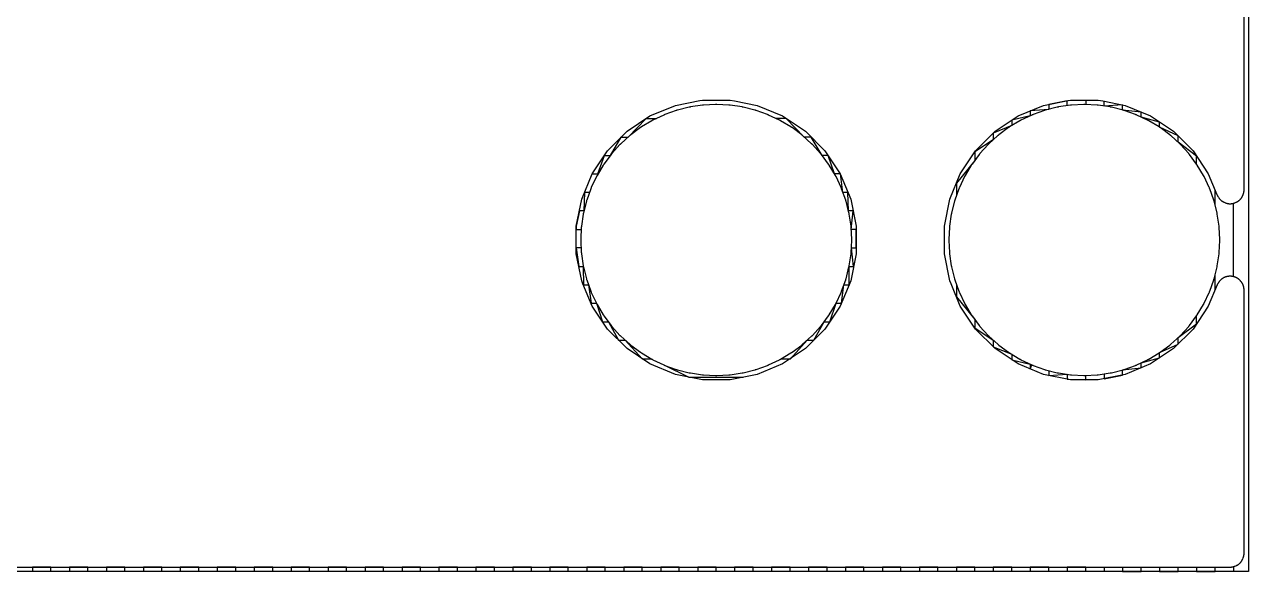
# Model space of a CAD drawing. Header units: metres. Extents: x 141.4 to 191.4, y -114.8 to -61.9.
# Drawn here: x 182.92 to 191.36, y -114.81 to -111.04 of the extents above; entities that cross this region are included whole.
import ezdxf

# ---------------------------------------------------------------- set-up
doc = ezdxf.new("R2010")
doc.units = ezdxf.units.M

msp = doc.modelspace()

# ---------------------------------------------------------------- linework, layer by layer
for points in [[(191.3649, -61.907), (191.3649, -114.8099), (141.409, -114.8099), (141.409, -61.907)], [(177.5207, -114.7794), (191.238, -114.7794), (191.2401, -114.7794), (191.2422, -114.7793), (191.2443, -114.7792), (191.2463, -114.779), (191.2484, -114.7788), (191.2505, -114.7785), (191.2525, -114.7781), (191.2546, -114.7778), (191.2566, -114.7773), (191.2587, -114.7769), (191.2607, -114.7763), (191.2627, -114.7757), (191.2647, -114.7751), (191.2666, -114.7744), (191.2686, -114.7737), (191.2705, -114.7729), (191.2787, -114.7696), (191.2806, -114.7687), (191.2825, -114.7679), (191.2843, -114.767), (191.2862, -114.766), (191.288, -114.765), (191.2898, -114.7639), (191.2916, -114.7628), (191.2934, -114.7617), (191.2951, -114.7605), (191.2968, -114.7593), (191.2984, -114.758), (191.3001, -114.7567), (191.3017, -114.7554), (191.3032, -114.754), (191.3047, -114.7526), (191.3062, -114.7511), (191.3077, -114.7496), (191.3091, -114.7481), (191.3105, -114.7466), (191.3118, -114.745), (191.3131, -114.7433), (191.3144, -114.7417), (191.3156, -114.74), (191.3168, -114.7383), (191.3179, -114.7365), (191.319, -114.7347), (191.3201, -114.7329), (191.3211, -114.7311), (191.3221, -114.7292), (191.323, -114.7274), (191.3238, -114.7255), (191.3247, -114.7236), (191.328, -114.7154), (191.3288, -114.7135), (191.3295, -114.7115), (191.3302, -114.7096), (191.3308, -114.7076), (191.3314, -114.7056), (191.332, -114.7036), (191.3324, -114.7015), (191.3329, -114.6995), (191.3332, -114.6974), (191.3336, -114.6954), (191.3339, -114.6933), (191.3341, -114.6912), (191.3343, -114.6892), (191.3344, -114.6871), (191.3345, -114.685), (191.3345, -114.6829), (191.3345, -112.8684), (191.3345, -112.8664), (191.3344, -112.8643), (191.3343, -112.8622), (191.3341, -112.8601), (191.3339, -112.858), (191.3336, -112.856), (191.3332, -112.8539), (191.3329, -112.8519), (191.332, -112.8475), (191.3316, -112.8454), (191.3311, -112.8434), (191.3305, -112.8414), (191.33, -112.8394), (191.3293, -112.8374), (191.3287, -112.8354), (191.3279, -112.8335), (191.3272, -112.8315), (191.3263, -112.8296), (191.3255, -112.8277), (191.3246, -112.8258), (191.3236, -112.824), (191.3226, -112.8221), (191.3215, -112.8203), (191.3204, -112.8186), (191.3193, -112.8168), (191.3181, -112.8151), (191.3169, -112.8134), (191.3156, -112.8117), (191.3143, -112.8101), (191.313, -112.8085), (191.3116, -112.807), (191.3102, -112.8054), (191.3087, -112.8039), (191.3025, -112.7977), (191.301, -112.7963), (191.2995, -112.7948), (191.2979, -112.7935), (191.2963, -112.7921), (191.2947, -112.7908), (191.293, -112.7895), (191.2913, -112.7883), (191.2896, -112.7871), (191.2879, -112.786), (191.2861, -112.7849), (191.2843, -112.7839), (191.2825, -112.7829), (191.2806, -112.7819), (191.2787, -112.781), (191.2768, -112.7801), (191.2749, -112.7793), (191.273, -112.7785), (191.271, -112.7778), (191.2691, -112.7771), (191.2671, -112.7765), (191.2651, -112.7759), (191.2631, -112.7754), (191.261, -112.7749), (191.259, -112.7744), (191.2569, -112.7741), (191.2549, -112.7737), (191.2528, -112.7735), (191.2507, -112.7732), (191.2487, -112.773), (191.2466, -112.7729), (191.2445, -112.7728), (191.2424, -112.7728), (191.2336, -112.7728), (191.2315, -112.7728), (191.2294, -112.7729), (191.2273, -112.773), (191.2253, -112.7732), (191.2232, -112.7735), (191.2211, -112.7737), (191.2191, -112.7741), (191.217, -112.7744), (191.215, -112.7749), (191.2129, -112.7754), (191.2109, -112.7759), (191.2089, -112.7765), (191.2069, -112.7771), (191.205, -112.7778), (191.203, -112.7785), (191.2011, -112.7793), (191.1992, -112.7801), (191.1973, -112.781), (191.1954, -112.7819), (191.1935, -112.7829), (191.1917, -112.7839), (191.1899, -112.7849), (191.1881, -112.786), (191.1864, -112.7871), (191.1847, -112.7883), (191.183, -112.7895), (191.1813, -112.7908), (191.1797, -112.7921), (191.1781, -112.7934), (191.1765, -112.7948), (191.175, -112.7963), (191.1735, -112.7977), (191.1673, -112.8039), (191.1658, -112.8054), (191.1644, -112.807), (191.163, -112.8085), (191.1617, -112.8101), (191.1604, -112.8117), (191.1591, -112.8134), (191.1579, -112.8151), (191.1567, -112.8168), (191.1556, -112.8186), (191.1545, -112.8203), (191.1534, -112.8221), (191.1524, -112.824), (191.1515, -112.8258), (191.1505, -112.8277), (191.1497, -112.8296), (191.1488, -112.8315), (191.0876, -112.9793), (190.982, -113.1375), (190.8475, -113.272), (190.6893, -113.3776), (190.5136, -113.4504), (190.3271, -113.4875), (190.1369, -113.4875), (189.9504, -113.4504), (189.7747, -113.3776), (189.6165, -113.272), (189.482, -113.1375), (189.3764, -112.9793), (189.3126, -112.8253), (189.3036, -112.8036), (189.2665, -112.6171), (189.2665, -112.4269), (189.3036, -112.2404), (189.3764, -112.0647), (189.482, -111.9065), (189.6165, -111.772), (189.7747, -111.6664), (189.9504, -111.5936), (190.12, -111.5599), (190.1369, -111.5565), (190.3271, -111.5565), (190.359, -111.5629), (190.5136, -111.5936), (190.6893, -111.6664), (190.8475, -111.772), (190.982, -111.9065), (191.0876, -112.0647), (191.147, -112.2081), (191.1488, -112.2125), (191.1497, -112.2144), (191.1505, -112.2163), (191.1515, -112.2182), (191.1524, -112.22), (191.1534, -112.2219), (191.1545, -112.2237), (191.1556, -112.2254), (191.1567, -112.2272), (191.1592, -112.2309), (191.1604, -112.2326), (191.1616, -112.2343), (191.1629, -112.236), (191.1642, -112.2376), (191.1655, -112.2392), (191.1669, -112.2408), (191.1683, -112.2423), (191.1698, -112.2438), (191.1713, -112.2453), (191.1728, -112.2467), (191.1743, -112.2481), (191.1759, -112.2494), (191.1776, -112.2507), (191.1792, -112.252), (191.1809, -112.2532), (191.1826, -112.2544), (191.1844, -112.2555), (191.1862, -112.2566), (191.188, -112.2576), (191.1898, -112.2587), (191.1917, -112.2596), (191.1935, -112.2605), (191.1954, -112.2614), (191.1973, -112.2622), (191.2055, -112.2656), (191.2074, -112.2664), (191.2094, -112.2671), (191.2113, -112.2678), (191.2133, -112.2684), (191.2153, -112.269), (191.2173, -112.2695), (191.2194, -112.27), (191.2214, -112.2704), (191.2235, -112.2708), (191.2255, -112.2711), (191.2276, -112.2714), (191.2297, -112.2716), (191.2317, -112.2718), (191.2338, -112.272), (191.2359, -112.272), (191.238, -112.2721), (191.2401, -112.272), (191.2422, -112.272), (191.2443, -112.2718), (191.2463, -112.2716), (191.2484, -112.2714), (191.2505, -112.2711), (191.2525, -112.2708), (191.2546, -112.2704), (191.2566, -112.27), (191.2587, -112.2695), (191.2607, -112.269), (191.2627, -112.2684), (191.2647, -112.2678), (191.2666, -112.2671), (191.2686, -112.2664), (191.2705, -112.2656), (191.2787, -112.2622), (191.2806, -112.2614), (191.2825, -112.2605), (191.2843, -112.2596), (191.2862, -112.2587), (191.288, -112.2576), (191.2898, -112.2566), (191.2916, -112.2555), (191.2934, -112.2544), (191.2951, -112.2532), (191.2968, -112.252), (191.2984, -112.2507), (191.3001, -112.2494), (191.3017, -112.2481), (191.3032, -112.2467), (191.3047, -112.2453), (191.3062, -112.2438), (191.3077, -112.2423), (191.3091, -112.2408), (191.3105, -112.2392), (191.3118, -112.2376), (191.3131, -112.236), (191.3144, -112.2343), (191.3156, -112.2326), (191.3168, -112.2309), (191.3179, -112.2292), (191.319, -112.2274), (191.3201, -112.2256), (191.3211, -112.2238), (191.3221, -112.2219), (191.323, -112.22), (191.3238, -112.2181), (191.3247, -112.2162), (191.328, -112.2081), (191.3288, -112.2061), (191.3295, -112.2042), (191.3302, -112.2022), (191.3308, -112.2002), (191.3314, -112.1982), (191.332, -112.1962), (191.3324, -112.1942), (191.3329, -112.1921), (191.3332, -112.1901), (191.3336, -112.188), (191.3339, -112.186), (191.3341, -112.1839), (191.3343, -112.1818), (191.3344, -112.1797), (191.3345, -112.1776), (191.3345, -112.1756), (191.3345, -110.3284)], [(186.8174, -112.194), (186.7828, -112.194), (186.7794, -112.3215), (186.7475, -112.3215), (186.7265, -112.4269), (186.7636, -112.2404), (186.8364, -112.0647), (186.942, -111.9065), (187.0765, -111.772), (187.2347, -111.6664), (187.4104, -111.5936), (187.58, -111.5599), (187.5969, -111.5565), (187.7871, -111.5565), (187.819, -111.5629), (187.9736, -111.5936), (188.1493, -111.6664), (188.3075, -111.772), (188.442, -111.9065), (188.5476, -112.0647), (188.6204, -112.2404), (188.6575, -112.4269), (188.6575, -112.6171), (188.6204, -112.8036), (188.5476, -112.9793), (188.442, -113.1375), (188.3075, -113.272), (188.1493, -113.3776), (187.9736, -113.4504), (187.7871, -113.4875), (187.5969, -113.4875), (187.4104, -113.4504), (187.2347, -113.3776), (187.0765, -113.272), (186.942, -113.1375), (186.8364, -112.9793), (186.7726, -112.8253), (186.7636, -112.8036), (186.7265, -112.6171), (186.7265, -112.4269), (186.7265, -112.449), (186.7605, -112.449)], [(190.114, -111.5953), (190.114, -111.561), (189.9865, -111.5864), (189.9865, -111.6207), (189.859, -111.6314), (189.859, -111.6652), (189.7315, -111.6952), (189.7315, -111.7331), (189.604, -111.7845), (189.604, -111.8306), (189.4765, -111.9148), (189.4765, -111.9727), (189.349, -112.1307), (189.349, -112.2173)], [(190.2415, -111.5565), (190.2415, -111.5874)], [(191.0065, -111.9985), (191.0065, -111.9433), (190.879, -111.8479), (190.879, -111.8036), (190.7515, -111.7446), (190.7515, -111.708), (190.624, -111.6743), (190.624, -111.6393), (190.4965, -111.6254), (190.4965, -111.5902), (190.369, -111.5981), (190.369, -111.5648)], [(187.3304, -113.3841), (187.3323, -113.385), (187.3342, -113.3858), (187.3361, -113.3866), (187.3381, -113.3873), (187.4166, -113.4154), (187.4186, -113.4161), (187.4206, -113.4167), (187.4226, -113.4173), (187.4246, -113.4179), (187.5055, -113.4381), (187.5075, -113.4386), (187.5096, -113.439), (187.5116, -113.4394), (187.5137, -113.4397), (187.5962, -113.452), (187.5983, -113.4523), (187.6004, -113.4525), (187.6024, -113.4527), (187.6045, -113.4528), (187.6878, -113.4569), (187.6899, -113.457), (187.692, -113.457), (187.6941, -113.457), (187.6962, -113.4569), (187.7795, -113.4528), (187.7816, -113.4527), (187.7836, -113.4525), (187.7857, -113.4523), (187.7878, -113.452), (187.8703, -113.4397), (187.8724, -113.4394), (187.8744, -113.439), (187.8765, -113.4386), (187.8785, -113.4381), (187.9594, -113.4179), (187.9614, -113.4173), (187.9634, -113.4167), (187.9654, -113.4161), (187.9674, -113.4154), (188.0459, -113.3873), (188.0479, -113.3866), (188.0498, -113.3858), (188.0517, -113.385), (188.0536, -113.3841), (188.129, -113.3485), (188.1309, -113.3476), (188.1328, -113.3466), (188.1346, -113.3456), (188.1364, -113.3445), (188.2079, -113.3017), (188.2097, -113.3006), (188.2115, -113.2994), (188.2132, -113.2982), (188.2149, -113.297), (188.2819, -113.2473), (188.2835, -113.2461), (188.2852, -113.2448), (188.2868, -113.2434), (188.2883, -113.242), (188.3501, -113.186), (188.3517, -113.1846), (188.3531, -113.1831), (188.3546, -113.1817), (188.356, -113.1801), (188.412, -113.1183), (188.4134, -113.1168), (188.4148, -113.1152), (188.4161, -113.1135), (188.4173, -113.1119), (188.467, -113.0449), (188.4682, -113.0432), (188.4694, -113.0415), (188.4706, -113.0397), (188.4717, -113.0379), (188.5145, -112.9664), (188.5156, -112.9646), (188.5166, -112.9628), (188.5176, -112.9609), (188.5185, -112.959), (188.5541, -112.8836), (188.555, -112.8817), (188.5558, -112.8798), (188.5566, -112.8779), (188.5573, -112.8759), (188.5854, -112.7974), (188.5861, -112.7954), (188.5867, -112.7934), (188.5873, -112.7914), (188.5879, -112.7894), (188.6081, -112.7085), (188.6086, -112.7065), (188.609, -112.7044), (188.6094, -112.7024), (188.6097, -112.7003), (188.622, -112.6178), (188.6223, -112.6157), (188.6225, -112.6136), (188.6227, -112.6116), (188.6228, -112.6095), (188.6269, -112.5262), (188.627, -112.5241), (188.627, -112.522), (188.627, -112.5199), (188.6269, -112.5178), (188.6228, -112.4345), (188.6227, -112.4324), (188.6225, -112.4304), (188.6223, -112.4283), (188.622, -112.4262), (188.6097, -112.3437), (188.6094, -112.3416), (188.609, -112.3396), (188.6086, -112.3375), (188.6081, -112.3355), (188.5879, -112.2546), (188.5873, -112.2526), (188.5867, -112.2506), (188.5861, -112.2486), (188.5854, -112.2466), (188.5573, -112.1681), (188.5566, -112.1661), (188.5558, -112.1642), (188.555, -112.1623), (188.5541, -112.1604), (188.5185, -112.085), (188.5176, -112.0831), (188.5166, -112.0812), (188.5156, -112.0794), (188.5145, -112.0776), (188.4717, -112.0061), (188.4706, -112.0043), (188.4694, -112.0025), (188.4682, -112.0008), (188.467, -111.9991), (188.4173, -111.9321), (188.4161, -111.9305), (188.4148, -111.9288), (188.4134, -111.9272), (188.412, -111.9257), (188.356, -111.8639), (188.3546, -111.8623), (188.3531, -111.8609), (188.3517, -111.8594), (188.3501, -111.858), (188.2883, -111.802), (188.2868, -111.8006), (188.2852, -111.7992), (188.2835, -111.7979), (188.2819, -111.7967), (188.2149, -111.747), (188.2132, -111.7458), (188.2115, -111.7446), (188.2097, -111.7434), (188.2079, -111.7423), (188.1364, -111.6995), (188.1346, -111.6984), (188.1328, -111.6974), (188.1309, -111.6964), (188.129, -111.6955), (188.0536, -111.6599), (188.0517, -111.659), (188.0498, -111.6582), (188.0479, -111.6574), (188.0459, -111.6567), (187.9674, -111.6286), (187.9654, -111.6279), (187.9634, -111.6273), (187.9614, -111.6267), (187.9594, -111.6261), (187.8785, -111.6059), (187.8765, -111.6054), (187.8744, -111.605), (187.8724, -111.6046), (187.8703, -111.6043), (187.7878, -111.592), (187.7857, -111.5917), (187.7836, -111.5915), (187.7816, -111.5913), (187.7795, -111.5912), (187.6962, -111.5871), (187.6941, -111.587), (187.692, -111.587), (187.6899, -111.587), (187.6878, -111.5871), (187.6045, -111.5912), (187.6024, -111.5913), (187.6004, -111.5915), (187.5983, -111.5917), (187.5962, -111.592), (187.5137, -111.6043), (187.5116, -111.6046), (187.5096, -111.605), (187.5075, -111.6054), (187.5055, -111.6059), (187.4246, -111.6261), (187.4226, -111.6267), (187.4206, -111.6273), (187.4186, -111.6279), (187.4166, -111.6286), (187.3381, -111.6567), (187.3361, -111.6574), (187.3342, -111.6582), (187.3323, -111.659), (187.3304, -111.6599), (187.255, -111.6955), (187.2531, -111.6964), (187.2512, -111.6974), (187.2494, -111.6984), (187.2476, -111.6995), (187.1761, -111.7423), (187.1743, -111.7434), (187.1725, -111.7446), (187.1708, -111.7458), (187.1691, -111.747), (187.1021, -111.7967), (187.1005, -111.7979), (187.0988, -111.7992), (187.0972, -111.8006), (187.0957, -111.802), (187.0339, -111.858), (187.0323, -111.8594), (187.0309, -111.8609), (187.0294, -111.8623), (187.028, -111.8639), (186.972, -111.9257), (186.9706, -111.9272), (186.9692, -111.9288), (186.9679, -111.9305), (186.9667, -111.9321), (186.917, -111.9991), (186.9158, -112.0008), (186.9146, -112.0025), (186.9134, -112.0043), (186.9123, -112.0061), (186.8695, -112.0776), (186.8684, -112.0794), (186.8674, -112.0812), (186.8664, -112.0831), (186.8655, -112.085), (186.8299, -112.1604), (186.829, -112.1623), (186.8282, -112.1642), (186.8274, -112.1661), (186.8267, -112.1681), (186.7986, -112.2466), (186.7979, -112.2486), (186.7973, -112.2506), (186.7967, -112.2526), (186.7961, -112.2546), (186.7759, -112.3355), (186.7754, -112.3375), (186.775, -112.3396), (186.7746, -112.3416), (186.7743, -112.3437), (186.762, -112.4262), (186.7617, -112.4283), (186.7615, -112.4304), (186.7613, -112.4324), (186.7612, -112.4345), (186.7571, -112.5178), (186.757, -112.5199), (186.757, -112.522), (186.757, -112.5241), (186.7571, -112.5262), (186.7612, -112.6095), (186.7613, -112.6116), (186.7615, -112.6136), (186.7617, -112.6157), (186.762, -112.6178), (186.7743, -112.7003), (186.7746, -112.7024), (186.775, -112.7044), (186.7754, -112.7065), (186.7759, -112.7085), (186.7961, -112.7894), (186.7967, -112.7914), (186.7973, -112.7934), (186.7979, -112.7954), (186.7986, -112.7974), (186.8267, -112.8759), (186.8274, -112.8779), (186.8282, -112.8798), (186.829, -112.8817), (186.8299, -112.8836), (186.8655, -112.959), (186.8664, -112.9609), (186.8674, -112.9628), (186.8684, -112.9646), (186.8695, -112.9664), (186.9123, -113.0379), (186.9134, -113.0397), (186.9146, -113.0415), (186.9158, -113.0432), (186.917, -113.0449), (186.9667, -113.1119), (186.9679, -113.1135), (186.9692, -113.1152), (186.9706, -113.1168), (186.972, -113.1183), (187.028, -113.1801), (187.0294, -113.1817), (187.0309, -113.1831), (187.0323, -113.1846), (187.0339, -113.186), (187.0957, -113.242), (187.0972, -113.2434), (187.0988, -113.2448), (187.1005, -113.2461), (187.1021, -113.2473), (187.1691, -113.297), (187.1708, -113.2982), (187.1725, -113.2994), (187.1743, -113.3006), (187.1761, -113.3017), (187.2476, -113.3445), (187.2494, -113.3456), (187.2512, -113.3466), (187.2531, -113.3476), (187.255, -113.3485), (187.3304, -113.3841), (187.5039, -113.469), (187.8801, -113.469)], [(189.349, -112.8267), (189.349, -112.9133), (189.4765, -113.0713), (189.4765, -113.1292), (189.604, -113.2134), (189.604, -113.2595), (189.7315, -113.3109), (189.7315, -113.3488), (189.859, -113.3788), (189.859, -113.4126), (189.8704, -113.3841), (189.8723, -113.385), (189.8742, -113.3858), (189.8761, -113.3866), (189.8781, -113.3873), (189.9566, -113.4154), (189.9586, -113.4161), (189.9606, -113.4167), (189.9626, -113.4173), (189.9646, -113.4179), (190.0455, -113.4381), (190.0475, -113.4386), (190.0496, -113.439), (190.0516, -113.4394), (190.0537, -113.4397), (190.1362, -113.452), (190.1383, -113.4523), (190.1404, -113.4525), (190.1424, -113.4527), (190.1445, -113.4528), (190.2278, -113.4569), (190.2299, -113.457), (190.232, -113.457), (190.2341, -113.457), (190.2362, -113.4569), (190.3195, -113.4528), (190.3216, -113.4527), (190.3236, -113.4525), (190.3257, -113.4523), (190.3278, -113.452), (190.4103, -113.4397), (190.4124, -113.4394), (190.4144, -113.439), (190.4165, -113.4386), (190.4185, -113.4381), (190.4994, -113.4179), (190.5014, -113.4173), (190.5034, -113.4167), (190.5054, -113.4161), (190.5074, -113.4154), (190.5859, -113.3873), (190.5879, -113.3866), (190.5898, -113.3858), (190.5917, -113.385), (190.5936, -113.3841), (190.669, -113.3485), (190.6709, -113.3476), (190.6728, -113.3466), (190.6746, -113.3456), (190.6764, -113.3445), (190.7479, -113.3017), (190.7497, -113.3006), (190.7515, -113.2994), (190.7532, -113.2982), (190.7549, -113.297), (190.8219, -113.2473), (190.8235, -113.2461), (190.8252, -113.2448), (190.8268, -113.2434), (190.8283, -113.242), (190.8901, -113.186), (190.8917, -113.1846), (190.8931, -113.1831), (190.8946, -113.1817), (190.896, -113.1801), (190.952, -113.1183), (190.9534, -113.1168), (190.9548, -113.1152), (190.9561, -113.1135), (190.9573, -113.1119), (191.007, -113.0449), (191.0082, -113.0432), (191.0094, -113.0415), (191.0106, -113.0397), (191.0117, -113.0379), (191.0545, -112.9664), (191.0556, -112.9646), (191.0566, -112.9628), (191.0576, -112.9609), (191.0585, -112.959), (191.0941, -112.8836), (191.095, -112.8817), (191.0958, -112.8798), (191.0966, -112.8779), (191.0973, -112.8759), (191.1254, -112.7974), (191.1261, -112.7954), (191.1267, -112.7934), (191.1273, -112.7914), (191.1279, -112.7894), (191.1481, -112.7085), (191.1486, -112.7065), (191.149, -112.7044), (191.1494, -112.7024), (191.1497, -112.7003), (191.162, -112.6178), (191.1623, -112.6157), (191.1625, -112.6136), (191.1627, -112.6116), (191.1628, -112.6095), (191.1669, -112.5262), (191.167, -112.5241), (191.167, -112.522), (191.167, -112.5199), (191.1669, -112.5178), (191.1628, -112.4345), (191.1627, -112.4324), (191.1625, -112.4304), (191.1623, -112.4283), (191.162, -112.4262), (191.1497, -112.3437), (191.1494, -112.3416), (191.149, -112.3396), (191.1486, -112.3375), (191.1481, -112.3355), (191.1279, -112.2546), (191.1273, -112.2526), (191.1267, -112.2506), (191.1261, -112.2486), (191.1254, -112.2466), (191.0973, -112.1681), (191.0966, -112.1661), (191.0958, -112.1642), (191.095, -112.1623), (191.0941, -112.1604), (191.0585, -112.085), (191.0576, -112.0831), (191.0566, -112.0812), (191.0556, -112.0794), (191.0545, -112.0776), (191.0117, -112.0061), (191.0106, -112.0043), (191.0094, -112.0025), (191.0082, -112.0008), (191.007, -111.9991), (190.9573, -111.9321), (190.9561, -111.9305), (190.9548, -111.9288), (190.9534, -111.9272), (190.952, -111.9257), (190.896, -111.8639), (190.8946, -111.8623), (190.8931, -111.8609), (190.8917, -111.8594), (190.8901, -111.858), (190.8283, -111.802), (190.8268, -111.8006), (190.8252, -111.7992), (190.8235, -111.7979), (190.8219, -111.7967), (190.7549, -111.747), (190.7532, -111.7458), (190.7515, -111.7446), (190.7497, -111.7434), (190.7479, -111.7423), (190.6764, -111.6995), (190.6746, -111.6984), (190.6728, -111.6974), (190.6709, -111.6964), (190.669, -111.6955), (190.5936, -111.6599), (190.5917, -111.659), (190.5898, -111.6582), (190.5879, -111.6574), (190.5859, -111.6567), (190.5074, -111.6286), (190.5054, -111.6279), (190.5034, -111.6273), (190.5014, -111.6267), (190.4994, -111.6261), (190.4185, -111.6059), (190.4165, -111.6054), (190.4144, -111.605), (190.4124, -111.6046), (190.4103, -111.6043), (190.3278, -111.592), (190.3257, -111.5917), (190.3236, -111.5915), (190.3216, -111.5913), (190.3195, -111.5912), (190.2362, -111.5871), (190.2341, -111.587), (190.232, -111.587), (190.2299, -111.587), (190.2278, -111.5871), (190.1445, -111.5912), (190.1424, -111.5913), (190.1404, -111.5915), (190.1383, -111.5917), (190.1362, -111.592), (190.0537, -111.6043), (190.0516, -111.6046), (190.0496, -111.605), (190.0475, -111.6054), (190.0455, -111.6059), (189.9646, -111.6261), (189.9626, -111.6267), (189.9606, -111.6273), (189.9586, -111.6279), (189.9566, -111.6286), (189.8781, -111.6567), (189.8761, -111.6574), (189.8742, -111.6582), (189.8723, -111.659), (189.8704, -111.6599), (189.795, -111.6955), (189.7931, -111.6964), (189.7912, -111.6974), (189.7894, -111.6984), (189.7876, -111.6995), (189.7161, -111.7423), (189.7143, -111.7434), (189.7125, -111.7446), (189.7108, -111.7458), (189.7091, -111.747), (189.6421, -111.7967), (189.6405, -111.7979), (189.6388, -111.7992), (189.6372, -111.8006), (189.6357, -111.802), (189.5739, -111.858), (189.5723, -111.8594), (189.5709, -111.8609), (189.5694, -111.8623), (189.568, -111.8639), (189.512, -111.9257), (189.5106, -111.9272), (189.5092, -111.9288), (189.5079, -111.9305), (189.5067, -111.9321), (189.457, -111.9991), (189.4558, -112.0008), (189.4546, -112.0025), (189.4534, -112.0043), (189.4523, -112.0061), (189.4095, -112.0776), (189.4084, -112.0794), (189.4074, -112.0812), (189.4064, -112.0831), (189.4055, -112.085), (189.3699, -112.1604), (189.369, -112.1623), (189.3682, -112.1642), (189.3674, -112.1661), (189.3667, -112.1681), (189.3386, -112.2466), (189.3379, -112.2486), (189.3373, -112.2506), (189.3367, -112.2526), (189.3361, -112.2546), (189.3159, -112.3355), (189.3154, -112.3375), (189.315, -112.3396), (189.3146, -112.3416), (189.3143, -112.3437), (189.302, -112.4262), (189.3017, -112.4283), (189.3015, -112.4304), (189.3013, -112.4324), (189.3012, -112.4345), (189.2971, -112.5178), (189.297, -112.5199), (189.297, -112.522), (189.297, -112.5241), (189.2971, -112.5262), (189.3012, -112.6095), (189.3013, -112.6116), (189.3015, -112.6136), (189.3017, -112.6157), (189.302, -112.6178), (189.3143, -112.7003), (189.3146, -112.7024), (189.315, -112.7044), (189.3154, -112.7065), (189.3159, -112.7085), (189.3361, -112.7894), (189.3367, -112.7914), (189.3373, -112.7934), (189.3379, -112.7954), (189.3386, -112.7974), (189.3667, -112.8759), (189.3674, -112.8779), (189.3682, -112.8798), (189.369, -112.8817), (189.3699, -112.8836), (189.4055, -112.959), (189.4064, -112.9609), (189.4074, -112.9628), (189.4084, -112.9646), (189.4095, -112.9664), (189.4523, -113.0379), (189.4534, -113.0397), (189.4546, -113.0415), (189.4558, -113.0432), (189.457, -113.0449), (189.5067, -113.1119), (189.5079, -113.1135), (189.5092, -113.1152), (189.5106, -113.1168), (189.512, -113.1183), (189.568, -113.1801), (189.5694, -113.1817), (189.5709, -113.1831), (189.5723, -113.1846), (189.5739, -113.186), (189.6357, -113.242), (189.6372, -113.2434), (189.6388, -113.2448), (189.6405, -113.2461), (189.6421, -113.2473), (189.7091, -113.297), (189.7108, -113.2982), (189.7125, -113.2994), (189.7143, -113.3006), (189.7161, -113.3017), (189.7876, -113.3445), (189.7894, -113.3456), (189.7912, -113.3466), (189.7931, -113.3476), (189.795, -113.3485), (189.8704, -113.3841)], [(186.8356, -112.0665), (186.8761, -112.0665), (186.9203, -111.939), (186.9616, -111.939), (187.0371, -111.8115), (187.0852, -111.8115), (187.2083, -111.684), (187.2793, -111.684)], [(188.1415, -113.3415), (188.2034, -113.3415), (188.3193, -113.214), (188.3654, -113.214), (188.4361, -113.0865), (188.476, -113.0865), (188.5185, -112.959), (188.556, -112.959), (188.5732, -112.8315), (188.6089, -112.8315), (188.6091, -112.704), (188.6402, -112.704), (188.6244, -112.5765), (188.6575, -112.5765), (188.6575, -112.449), (188.6235, -112.449), (188.6365, -112.3215), (188.6046, -112.3215), (188.6012, -112.194), (188.5666, -112.194), (188.5484, -112.0665), (188.5079, -112.0665), (188.4636, -111.939), (188.4224, -111.939), (188.3469, -111.8115), (188.2988, -111.8115), (188.1757, -111.684), (188.1047, -111.684)], [(191.134, -112.2793), (191.134, -112.1768)], [(191.2615, -112.775), (191.2615, -112.2687)], [(186.7596, -112.5765), (186.7265, -112.5765), (186.7438, -112.704), (186.7749, -112.704), (186.7751, -112.8315), (186.8108, -112.8315), (186.828, -112.959), (186.8655, -112.959), (186.908, -113.0865), (186.9479, -113.0865), (187.0186, -113.214), (187.0647, -113.214), (187.1806, -113.3415), (187.2425, -113.3415)], [(191.134, -112.8672), (191.134, -112.7647)], [(190.369, -113.4459), (190.369, -113.4792), (190.4965, -113.4538), (190.4965, -113.4186), (190.624, -113.4047), (190.624, -113.3697), (190.7515, -113.336), (190.7515, -113.2994), (190.879, -113.2404), (190.879, -113.1961), (191.0065, -113.1007), (191.0065, -113.0455)], [(189.9865, -113.4233), (189.9865, -113.4576), (190.114, -113.4487), (190.114, -113.483), (190.2415, -113.4875), (190.2415, -113.4566)], [(190.369, -114.7794), (190.369, -114.8099), (190.2415, -114.8099), (190.2415, -114.7794), (190.114, -114.7794), (190.114, -114.8099), (189.9865, -114.8099), (189.9865, -114.7794), (189.859, -114.7794), (189.859, -114.8099), (189.7315, -114.8099), (189.7315, -114.7794), (189.604, -114.7794), (189.604, -114.8099), (189.4765, -114.8099), (189.4765, -114.7794), (189.349, -114.7794), (189.349, -114.8099), (189.2215, -114.8099), (189.2215, -114.7794), (189.094, -114.7794), (189.094, -114.8099), (188.9665, -114.8099), (188.9665, -114.7794), (188.839, -114.7794), (188.839, -114.8099), (188.7115, -114.8099), (188.7115, -114.7794), (188.584, -114.7794), (188.584, -114.8099), (188.4565, -114.8099), (188.4565, -114.7794), (188.329, -114.7794), (188.329, -114.8099), (188.2015, -114.8099), (188.2015, -114.7794), (188.074, -114.7794), (188.074, -114.8099), (187.9465, -114.8099), (187.9465, -114.7794), (187.819, -114.7794), (187.819, -114.8099), (187.6915, -114.8099), (187.6915, -114.7794), (187.564, -114.7794), (187.564, -114.8099), (187.4365, -114.8099), (187.4365, -114.7794), (187.309, -114.7794), (187.309, -114.8099), (187.1815, -114.8099), (187.1815, -114.7794), (187.054, -114.7794), (187.054, -114.8099), (186.9265, -114.8099), (186.9265, -114.7794), (186.799, -114.7794), (186.799, -114.8099), (186.6715, -114.8099), (186.6715, -114.7794), (186.544, -114.7794), (186.544, -114.8099), (186.4165, -114.8099), (186.4165, -114.7794), (186.289, -114.7794), (186.289, -114.8099), (186.1615, -114.8099), (186.1615, -114.7794), (186.034, -114.7794), (186.034, -114.8099), (185.9065, -114.8099), (185.9065, -114.7794), (185.779, -114.7794), (185.779, -114.8099), (185.6515, -114.8099), (185.6515, -114.7794), (185.524, -114.7794), (185.524, -114.8099), (185.3965, -114.8099), (185.3965, -114.7794), (185.269, -114.7794), (185.269, -114.8099), (185.1415, -114.8099), (185.1415, -114.7794), (185.014, -114.7794), (185.014, -114.8099), (184.8865, -114.8099), (184.8865, -114.7794), (184.759, -114.7794), (184.759, -114.8099), (184.6315, -114.8099), (184.6315, -114.7794), (184.504, -114.7794), (184.504, -114.8099), (184.3765, -114.8099), (184.3765, -114.7794), (184.249, -114.7794), (184.249, -114.8099), (184.1215, -114.8099), (184.1215, -114.7794), (183.994, -114.7794), (183.994, -114.8099), (183.8665, -114.8099), (183.8665, -114.7794), (183.739, -114.7794), (183.739, -114.8099), (183.6115, -114.8099), (183.6115, -114.7794), (183.484, -114.7794), (183.484, -114.8099), (183.3565, -114.8099), (183.3565, -114.7794), (183.229, -114.7794), (183.229, -114.8099), (183.1015, -114.8099), (183.1015, -114.7794), (182.974, -114.7794), (182.974, -114.8099), (182.8465, -114.8099)], [(190.4965, -114.7794), (190.4965, -114.8099), (190.624, -114.8099), (190.624, -114.7794), (190.7515, -114.7794), (190.7515, -114.8099), (190.879, -114.8099), (190.879, -114.7794), (191.0065, -114.7794), (191.0065, -114.8099), (191.134, -114.8099), (191.134, -114.7794)], [(191.2615, -114.7761), (191.2615, -114.8099)]]:
    msp.add_lwpolyline(points)

doc.saveas('drawing.dxf')
